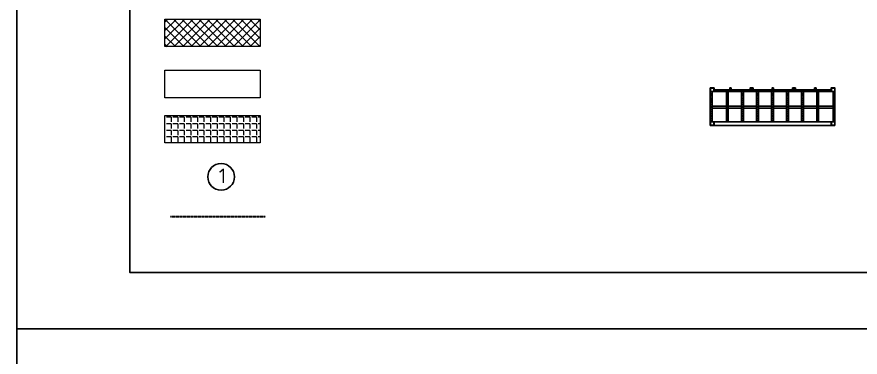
# Model space of a CAD drawing. Header units: millimetres. Extents: x 83708 to 840243643, y 645190 to 956201.
# Drawn here: x 302250 to 324673, y 866351 to 875396 of the extents above; entities that cross this region are included whole.
import ezdxf
from ezdxf import colors
from ezdxf.entities.mleader import LeaderData, LeaderLine
from ezdxf.math import Vec2, Vec3

# ---------------------------------------------------------------- set-up
doc = ezdxf.new("R2010")
doc.units = ezdxf.units.MM
doc.linetypes.add('DASHED', pattern=[0.75, 0.5, -0.25])
for name, color, linetype, lineweight in [('!ESP_EI60 tuletõkkesektsioon', 1, 'DASHED', 30), ('INFO', 7, 'Continuous', 9), ('Sein', 7, 'Continuous', 9)]:
    doc.layers.add(name, color=color, linetype=linetype, lineweight=lineweight)
for name, color, linetype in [('!ESP_Mineraalvill', 1, 'Continuous'), ('!ESP_Tekst', 7, 'Continuous'), ('!ESP_Teras', 5, 'Continuous')]:
    doc.layers.add(name, color=color, linetype=linetype)
doc.layers.add('!ESP_no_print', color=252, linetype='Continuous', plot=False)
doc.layers.add('Plaaditav ala', color=7, linetype='Continuous', lineweight=5, true_color=0x58ba48)
doc.styles.add('Annotative', font='malgunsl.ttf', dxfattribs={"height": 2})

# ---------------------------------------------------------------- blocks, each defined once
blk = doc.blocks.new('A$C9a407918')
at = {"layer": '!ESP_Teras'}
for points in [[(-3315, -75), (-3215, -75), (-3215, 25), (-3315, 25)], [(-3310, -70), (-3220, -70), (-3220, 20), (-3310, 20)], [(0, -75), (-100, -75), (-100, 25), (0, 25)], [(-5, -70), (-95, -70), (-95, 20), (-5, 20)], [(-3265, -875), (-3315, -875), (-3315, -75), (-3265, -75)], [(-100, -25), (-3215, -25), (-3215, -75), (-100, -75)], [(-2835, -875), (-2885, -875), (-2885, -75), (-2835, -75)], [(-2435, -875), (-2485, -875), (-2485, -75), (-2435, -75)], [(-2035, -875), (-2085, -875), (-2085, -75), (-2035, -75)], [(-1635, -875), (-1685, -875), (-1685, -75), (-1635, -75)], [(-1235, -875), (-1285, -875), (-1285, -75), (-1235, -75)], [(-835, -875), (-885, -875), (-885, -75), (-835, -75)], [(-435, -875), (-485, -875), (-485, -75), (-435, -75)], [(-50, -75), (0, -75), (0, -875), (-50, -875)], [(-50, -875), (0, -875), (0, -75), (-50, -75)], [(-3265, -466), (-2885, -466), (-2885, -516), (-3265, -516)], [(-2835, -466), (-2485, -466), (-2485, -516), (-2835, -516)], [(-2435, -466), (-2085, -466), (-2085, -516), (-2435, -516)], [(-2035, -466), (-1685, -466), (-1685, -516), (-2035, -516)], [(-1635, -466), (-1285, -466), (-1285, -516), (-1635, -516)], [(-1235, -466), (-885, -466), (-885, -516), (-1235, -516)], [(-835, -466), (-485, -466), (-485, -516), (-835, -516)], [(-435, -466), (-50, -466), (-50, -516), (-435, -516)], [(-3315, -975), (-3215, -975), (-3215, -875), (-3315, -875)], [(-3310, -970), (-3220, -970), (-3220, -880), (-3310, -880)], [(-100, -875), (-3215, -875), (-3215, -975), (-100, -975)], [(0, -975), (-100, -975), (-100, -875), (0, -875)], [(-5, -970), (-95, -970), (-95, -880), (-5, -880)]]:
    blk.add_lwpolyline(points, close=True, dxfattribs=at)
at = {"layer": '!ESP_Teras', "linetype": 'DASHED'}
for points in [[(-3268, -875), (-3312, -875), (-3312, -75), (-3268, -75)], [(-100, -28), (-3215, -28), (-3215, -72), (-100, -72)], [(-2838, -875), (-2882, -875), (-2882, -75), (-2838, -75)], [(-2438, -875), (-2482, -875), (-2482, -75), (-2438, -75)], [(-2038, -875), (-2082, -875), (-2082, -75), (-2038, -75)], [(-1638, -875), (-1682, -875), (-1682, -75), (-1638, -75)], [(-1238, -875), (-1282, -875), (-1282, -75), (-1238, -75)], [(-838, -875), (-882, -875), (-882, -75), (-838, -75)], [(-438, -875), (-482, -875), (-482, -75), (-438, -75)], [(-3, -875), (-47, -875), (-47, -75), (-3, -75)], [(-3265, -513), (-2885, -513), (-2885, -516), (-3265, -516)], [(-2835, -513), (-2485, -513), (-2485, -516), (-2835, -516)], [(-2435, -513), (-2085, -513), (-2085, -516), (-2435, -516)], [(-2035, -513), (-1685, -513), (-1685, -516), (-2035, -516)], [(-1635, -513), (-1285, -513), (-1285, -516), (-1635, -516)], [(-1235, -513), (-885, -513), (-885, -516), (-1235, -516)], [(-835, -513), (-485, -513), (-485, -516), (-835, -516)], [(-435, -513), (-50, -513), (-50, -516), (-435, -516)], [(-100, -878), (-3215, -878), (-3215, -972), (-100, -972)]]:
    blk.add_lwpolyline(points, close=True, dxfattribs=at)
at = {"color": 5, "linetype": 'ByBlock', "transparency": 33554687}
for points in [[(-2758, 25), (-2798, 25), (-2798, -15), (-2758, -15)], [(-2761, 22), (-2795, 22), (-2795, -12), (-2761, -12)], [(-2174, 25), (-2254, 25), (-2254, -15), (-2174, -15)], [(-2177, 22), (-2251, 22), (-2251, -12), (-2177, -12)], [(-1630, 25), (-1670, 25), (-1670, -15), (-1630, -15)], [(-1633, 22), (-1667, 22), (-1667, -12), (-1633, -12)], [(-1046, 25), (-1126, 25), (-1126, -15), (-1046, -15)], [(-1049, 22), (-1123, 22), (-1123, -12), (-1049, -12)], [(-502, 25), (-542, 25), (-542, -15), (-502, -15)], [(-505, 22), (-539, 22), (-539, -12), (-505, -12)], [(-2758, -15), (-2798, -15), (-2798, -25), (-2758, -25)], [(-2174, -15), (-2254, -15), (-2254, -25), (-2174, -25)], [(-1630, -15), (-1670, -15), (-1670, -25), (-1630, -25)], [(-1046, -15), (-1126, -15), (-1126, -25), (-1046, -25)], [(-502, -15), (-542, -15), (-542, -25), (-502, -25)], [(-3275, -305), (-3315, -305), (-3315, -345), (-3275, -345)], [(-3278, -308), (-3312, -308), (-3312, -342), (-3278, -342)]]:
    blk.add_lwpolyline(points, close=True, dxfattribs=at)

msp = doc.modelspace()

# ---------------------------------------------------------------- hatches: boundary and pattern name
at = {"layer": '!ESP_Mineraalvill', "ltscale": 0.22}
h = msp.add_hatch(dxfattribs=at)
h.set_pattern_fill('ANSI37', color=256, scale=50, style=0)
h.set_pattern_definition([(45, (-1e-10, -727.18), (-112.253202, 112.253202), []), (135, (-1e-10, -727.18), (-112.253202, -112.253202), [])])
h.paths.add_polyline_path([(306188.4, 875336.4), (308720.5, 875336.4), (308720.5, 874606.5), (306188.4, 874606.5)])
at = {"layer": 'Plaaditav ala', "ltscale": 5}
h = msp.add_hatch(dxfattribs=at)
h.set_pattern_fill('ANGLE', color=256, scale=25, angle=180)
h.set_pattern_definition([(180, (-115.15, -46497.65), (-2e-14, -174.625), [127, -47.625]), (270, (-115.15, -46497.65), (174.625, -3e-14), [127, -47.625])])
h.paths.add_polyline_path([(306188.4, 872777.5), (308720.5, 872777.5), (308720.5, 872047.6), (306188.4, 872047.6)])

# ---------------------------------------------------------------- linework, layer by layer
at = {"layer": '!ESP_EI60 tuletõkkesektsioon'}
msp.add_lwpolyline([(308860.2, 870076.1), (306328, 870076.1)], dxfattribs=at)
at = {"layer": '!ESP_no_print'}
for points in [[(302249.6, 911650.6), (365249.6, 911650.6), (365249.6, 867100.6), (302249.6, 867100.6)], [(302249.6, 911650.6), (365249.6, 911650.6), (365249.6, 867100.6), (302249.6, 867100.6)], [(305249.6, 910150.6), (363749.6, 910150.6), (363749.6, 868600.6), (305249.6, 868600.6)], [(305249.6, 910150.6), (363749.6, 910150.6), (363749.6, 868600.6), (305249.6, 868600.6)], [(302249.6, 867100.6), (365249.6, 867100.6), (365249.6, 822550.6), (302249.6, 822550.6)], [(302249.6, 867100.6), (365249.6, 867100.6), (365249.6, 822550.6), (302249.6, 822550.6)]]:
    msp.add_lwpolyline(points, close=True, dxfattribs=at)
at = {"layer": '!ESP_Tekst'}
msp.add_circle((307681.3, 871143.2), 356.1, dxfattribs=at)
at = {"layer": 'INFO'}
for points in [[(306188.4, 875336.4), (308720.5, 875336.4), (308720.5, 874606.5), (306188.4, 874606.5), (306188.4, 875336.4)], [(306188.4, 872777.5), (308720.5, 872777.5), (308720.5, 872047.6), (306188.4, 872047.6), (306188.4, 872777.5)]]:
    msp.add_lwpolyline(points, dxfattribs=at)
at = {"layer": 'Sein'}
msp.add_lwpolyline([(306188.4, 873977.5), (308720.5, 873977.5), (308720.5, 873247.6), (306188.4, 873247.6), (306188.4, 873977.5)], dxfattribs=at)

# ---------------------------------------------------------------- block references
at = {"lineweight": 0}
msp.add_blockref('A$C9a407918', (324002.2, 873484.5), dxfattribs=at)

# ---------------------------------------------------------------- texts
at = {"layer": '!ESP_Tekst', "insert": (307586.4, 871359.1), "char_height": 375, "width": 2180.1, "attachment_point": 1, "style": 'Annotative'}
msp.add_mtext('1', dxfattribs=at)

# ---------------------------------------------------------------- leaders
at = {"layer": '!ESP_Tekst'}
ml = msp.add_multileader_mtext('Standard', dxfattribs=at)
ml.set_content('{\\fMalgun Gothic Semilight|b0|i0|c0|p34;TINGMÄRGID:}', color=256, style='Annotative')
ml.set_leader_properties()
ml.build(insert=Vec2(0, 0))
ml.multileader.update_dxf_attribs({"leader_type": 0, "has_dogleg": 0, "text_left_attachment_type": 5, "text_right_attachment_type": 5, "dogleg_length": 0.36, "arrow_head_size": 0, "scale": 150})
ctx = ml.context
ctx.base_point, ctx.scale, ctx.char_height, ctx.arrow_head_size, ctx.landing_gap_size, ctx.plane_origin = Vec3(306187, 876235.9), 150, 450, 0, 1.35, Vec3(308671.4, 874516.1)
ctx.left_attachment, ctx.right_attachment = 5, 5
notes = []
notes.append((ctx, [(1, (1, 1, 0), (310017.2, 876235.9), (-1, 0), 5.4, [(0, [(309020.1, 874678.1)], 0, [])])]))
ctx.mtext.insert, ctx.mtext.width, ctx.mtext.flow_direction = Vec3(306188.4, 876867.6), 168000.077, 5
ml = msp.add_multileader_mtext('Standard', dxfattribs=at)
ml.set_content('{\\fMalgun Gothic Semilight|b0|i0|c0|p34;MINERAALVILL}', color=256, style='Annotative')
ml.set_leader_properties()
ml.build(insert=Vec2(0, 0))
ml.multileader.update_dxf_attribs({"leader_type": 0, "has_dogleg": 0, "text_left_attachment_type": 5, "text_right_attachment_type": 5, "dogleg_length": 0.36, "arrow_head_size": 0, "scale": 150})
ctx = ml.context
ctx.base_point, ctx.scale, ctx.char_height, ctx.arrow_head_size, ctx.landing_gap_size, ctx.plane_origin = Vec3(309025.1, 874733.7), 150, 450, 0, 1.35, Vec3(308671.4, 874571.7)
ctx.left_attachment, ctx.right_attachment = 5, 5
notes.append((ctx, [(0, (1, 1, 0), (309019.7, 874733.7), (1, 0), 5.4, [(0, [(309020.1, 874733.7)], 0, [])])]))
ctx.mtext.insert, ctx.mtext.width, ctx.mtext.flow_direction = Vec3(309026.5, 875273.7), 168000.077, 5
ml = msp.add_multileader_mtext('Standard', dxfattribs=at)
ml.set_content('{\\fMalgun Gothic Semilight|b0|i0|c0|p34;OLEMASOLEV KONSTRUKTSIOON}', color=256, style='Annotative')
ml.set_leader_properties()
ml.build(insert=Vec2(0, 0))
ml.multileader.update_dxf_attribs({"leader_type": 0, "has_dogleg": 0, "text_left_attachment_type": 5, "text_right_attachment_type": 5, "dogleg_length": 0.36, "arrow_head_size": 0, "scale": 150})
ctx = ml.context
ctx.base_point, ctx.scale, ctx.char_height, ctx.arrow_head_size, ctx.landing_gap_size, ctx.plane_origin = Vec3(309025.1, 873215.9), 150, 450, 0, 1.35, Vec3(308671.4, 873053.9)
ctx.left_attachment, ctx.right_attachment = 5, 5
notes.append((ctx, [(0, (1, 1, 0), (309019.7, 873215.9), (1, 0), 5.4, [(0, [(309020.1, 873215.9)], 0, [])])]))
ctx.mtext.insert, ctx.mtext.width, ctx.mtext.flow_direction = Vec3(309026.5, 873763.5), 168000.077, 5
ml = msp.add_multileader_mtext('Standard', dxfattribs=at)
ml.set_content('PLAADITAV', color=256, style='Annotative')
ml.set_leader_properties()
ml.build(insert=Vec2(0, 0))
ml.multileader.update_dxf_attribs({"leader_type": 0, "has_dogleg": 0, "text_left_attachment_type": 5, "text_right_attachment_type": 5, "dogleg_length": 0.36, "arrow_head_size": 0, "scale": 150})
ctx = ml.context
ctx.base_point, ctx.scale, ctx.char_height, ctx.arrow_head_size, ctx.landing_gap_size, ctx.plane_origin = Vec3(309025.1, 872174.8), 150, 450, 0, 1.35, Vec3(308671.4, 872012.8)
ctx.left_attachment, ctx.right_attachment = 5, 5
notes.append((ctx, [(0, (1, 1, 0), (309019.7, 872174.8), (1, 0), 5.4, [(0, [(309020.1, 872174.8)], 0, [])])]))
ctx.mtext.insert, ctx.mtext.width, ctx.mtext.flow_direction = Vec3(309026.5, 872714.8), 168000.077, 5
ml = msp.add_multileader_mtext('Standard', dxfattribs=at)
ml.set_content('{\\fMalgun Gothic Semilight|b0|i0|c0|p34;KORTERI NUMBER}', color=256, style='Annotative')
ml.set_leader_properties()
ml.build(insert=Vec2(0, 0))
ml.multileader.update_dxf_attribs({"leader_type": 0, "has_dogleg": 0, "text_left_attachment_type": 5, "text_right_attachment_type": 5, "dogleg_length": 0.36, "arrow_head_size": 0, "scale": 150})
ctx = ml.context
ctx.base_point, ctx.scale, ctx.char_height, ctx.arrow_head_size, ctx.landing_gap_size, ctx.plane_origin = Vec3(309164.8, 870915), 150, 450, 0, 1.35, Vec3(308811.1, 870798.8)
ctx.left_attachment, ctx.right_attachment = 5, 5
notes.append((ctx, [(0, (1, 1, 0), (309159.4, 870915), (1, 0), 5.4, [(0, [(309159.7, 870960.8)], 0, [])])]))
ctx.mtext.insert, ctx.mtext.width, ctx.mtext.flow_direction = Vec3(309166.1, 871462.7), 168000.077, 5
ml = msp.add_multileader_mtext('Standard', dxfattribs=at)
ml.set_content('{\\fMalgun Gothic Semilight|b0|i0|c0|p34;EI60 TULETÕKKESEKTSIOONI ERALDUSJOON}', color=256, style='Annotative')
ml.set_leader_properties()
ml.build(insert=Vec2(0, 0))
ml.multileader.update_dxf_attribs({"leader_type": 0, "has_dogleg": 0, "text_left_attachment_type": 5, "text_right_attachment_type": 5, "dogleg_length": 0.36, "arrow_head_size": 0, "scale": 150})
ctx = ml.context
ctx.base_point, ctx.scale, ctx.char_height, ctx.arrow_head_size, ctx.landing_gap_size, ctx.plane_origin = Vec3(309164.8, 869715), 150, 450, 0, 1.35, Vec3(308811.1, 869598.8)
ctx.left_attachment, ctx.right_attachment = 5, 5
notes.append((ctx, [(0, (1, 1, 0), (309159.4, 869715), (1, 0), 5.4, [(0, [(309159.7, 869760.8)], 0, [])])]))
ctx.mtext.insert, ctx.mtext.width, ctx.mtext.flow_direction = Vec3(309166.1, 870364.2), 168000.077, 5
for ctx, leaders in notes:
    for number, flags, end, landing, length, lines in leaders:
        leader = LeaderData()
        leader.index, (leader.has_last_leader_line, leader.has_dogleg_vector, leader.attachment_direction) = number, flags
        leader.last_leader_point, leader.dogleg_vector, leader.dogleg_length = Vec3(end), Vec3(landing), length
        for number, points, colour, breaks in lines:
            line = LeaderLine()
            line.index, line.vertices, line.color, line.breaks = number, Vec3.list(points), colors.encode_raw_color(colour), breaks
            leader.lines.append(line)
        ctx.leaders.append(leader)

doc.saveas('drawing.dxf')
